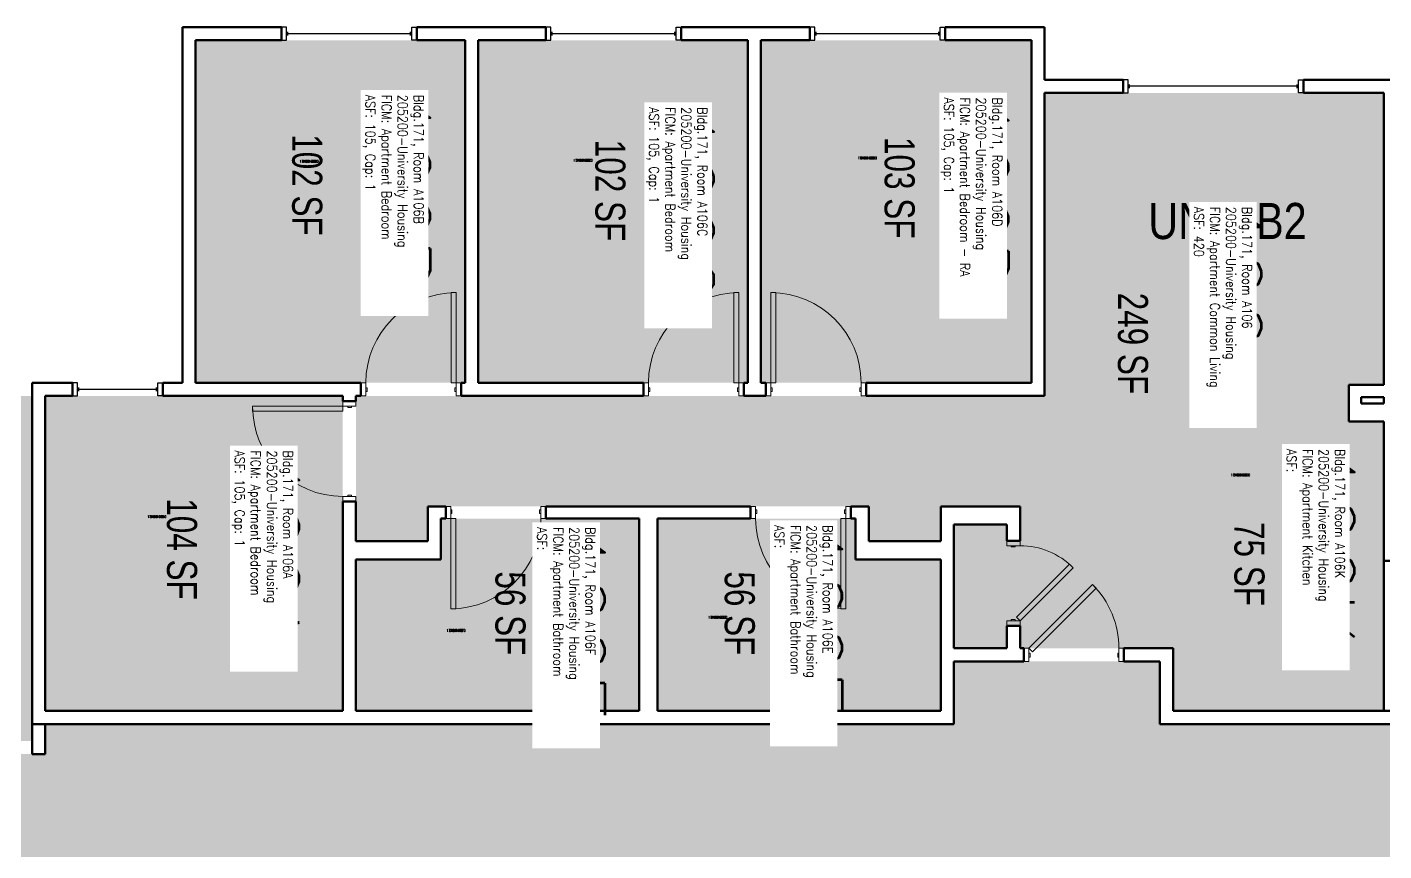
# Model space of a CAD drawing. Header units: inches. Extents: x 88 to 3257, y -489 to 2081.
# Drawn here: x 1097 to 1639, y 1118 to 1446 of the extents above; entities that cross this region are included whole.
import ezdxf
from ezdxf.enums import TextEntityAlignment as Align

# ---------------------------------------------------------------- set-up
doc = ezdxf.new("R2010")
doc.units = ezdxf.units.IN
doc.header["$LTSCALE"] = 48
doc.header["$MEASUREMENT"] = 0
for name, color, linetype in [('A-AREA-IDEN', 1, 'Continuous'), ('A-DOOR', 2, 'Continuous'), ('A-GLAZ', 1, 'Continuous'), ('A-IDEN-RNUM', 7, 'Continuous'), ('A-IDEN-SNUM', 4, 'Continuous'), ('A-IDEN-VNUM', 4, 'Continuous'), ('A-WALL', 5, 'Continuous'), ('AREA-TEXT', 3, 'Continuous'), ('Rooms-Category-Color', 7, 'Continuous'), ('Rooms-College-Color', 7, 'Continuous'), ('Rooms-Department-Color', 7, 'Continuous'), ('Rooms-Division-Color', 7, 'Continuous'), ('Rooms-Information', 7, 'Continuous')]:
    doc.layers.add(name, color=color, linetype=linetype)
doc.styles.add('AREA', font='arial.ttf', dxfattribs={"width": 0.75, "height": 12})
doc.styles.add('ROOMSNUMBER', font='txt.shx', dxfattribs={"height": 0.03})
doc.styles.add('ROOMVNUMBER', font='simplex.shx', dxfattribs={"width": 0.85})
doc.styles.get("Standard").update_dxf_attribs({"font": 'ARIALN.TTF'})
pattern_1 = [(45, (1039.71383, 1819.33743), (-0.088388348, 0.088388348), [])]

msp = doc.modelspace()

# ---------------------------------------------------------------- hatches: boundary and pattern name
h = msp.add_hatch()
h.set_pattern_fill('ANSI31', color=256, style=0)
h.set_pattern_definition(pattern_1)
h.paths.add_polyline_path([(1371.18, 1235.39), (1429.92, 1235.39), (1429.92, 1226.18), (1371.18, 1226.18)], flags=9)
h = msp.add_hatch()
h.set_pattern_fill('ANSI31', color=256, style=0)
h.set_pattern_definition(pattern_1)
h.paths.add_polyline_path([(1371.18, 1235.39), (1429.92, 1235.39), (1429.92, 1226.18), (1371.18, 1226.18)], flags=9)
at = {"layer": 'Rooms-Category-Color', "true_color": 0x728ef3}
for points in [[(1164.2, 1441.24), (1271.82, 1441.24), (1271.82, 1304.49), (1164.2, 1304.49)], [(1277.07, 1441.24), (1384.7, 1441.24), (1384.7, 1304.49), (1277.07, 1304.49)], [(1389.95, 1441.24), (1497.95, 1441.24), (1497.95, 1304.49), (1389.95, 1304.49)], [(1638.7, 1303.62), (1554.55, 1303.62), (1554.55, 1198.49), (1493.43, 1198.49), (1493.43, 1207.44), (1488.18, 1207.44), (1488.18, 1198.49), (1466.98, 1198.49), (1466.98, 1247.87), (1488.18, 1247.87), (1488.18, 1241.44), (1493.43, 1241.44), (1493.43, 1255.12), (1461.73, 1255.12), (1461.73, 1241.24), (1432.98, 1241.24), (1432.98, 1255.12), (1256.95, 1255.12), (1256.95, 1241.24), (1228.2, 1241.24), (1228.2, 1299.24), (1503.2, 1299.24), (1503.2, 1420.24), (1638.7, 1420.24)], [(1554.55, 1173.49), (1554.55, 1303.62), (1624.7, 1303.62), (1624.7, 1288.99), (1638.7, 1288.99), (1638.7, 1173.49)], [(915.25, 1299.24), (1098.95, 1299.24), (1098.95, 1161.5), (915.25, 1161.5)], [(1104.2, 1173.49), (1104.2, 1299.24), (1222.95, 1299.24), (1222.95, 1173.49)], [(1228.2, 1173.49), (1341.34, 1173.49), (1341.34, 1250.24), (1262.2, 1250.24), (1262.2, 1233.99), (1228.2, 1233.99)], [(1348.59, 1250.24), (1348.59, 1173.49), (1461.73, 1173.49), (1461.73, 1233.99), (1427.73, 1233.99), (1427.73, 1250.24)]]:
    msp.add_hatch(color=171, dxfattribs=at).paths.add_polyline_path(points)
at = {"layer": 'Rooms-Category-Color', "true_color": 0xadadad}
msp.add_hatch(color=253, dxfattribs=at).paths.add_polyline_path([(547.22, 1084.25), (609.5, 1084.25), (609.5, 965.5), (687.5, 965.5), (687.5, 1084.25), (855.25, 1084.25), (855.25, 1060.25), (1158.95, 1060.25), (1158.95, 1084.25), (1578.7, 1084.25), (1703.95, 1084.25), (1703.95, 1168.24), (1549.3, 1168.24), (1549.3, 1193.24), (1466.98, 1193.24), (1466.98, 1168.24), (1104.2, 1168.24), (1104.2, 1156.25), (910, 1156.25), (910, 1168.24), (547.22, 1168.24), (547.22, 1084.25)])
at = {"layer": 'Rooms-College-Color', "true_color": 0xadadad}
for points in [[(1164.2, 1441.24), (1271.82, 1441.24), (1271.82, 1304.49), (1164.2, 1304.49)], [(1277.07, 1441.24), (1384.7, 1441.24), (1384.7, 1304.49), (1277.07, 1304.49)], [(1389.95, 1441.24), (1497.95, 1441.24), (1497.95, 1304.49), (1389.95, 1304.49)], [(1638.7, 1303.62), (1554.55, 1303.62), (1554.55, 1198.49), (1493.43, 1198.49), (1493.43, 1207.44), (1488.18, 1207.44), (1488.18, 1198.49), (1466.98, 1198.49), (1466.98, 1247.87), (1488.18, 1247.87), (1488.18, 1241.44), (1493.43, 1241.44), (1493.43, 1255.12), (1461.73, 1255.12), (1461.73, 1241.24), (1432.98, 1241.24), (1432.98, 1255.12), (1256.95, 1255.12), (1256.95, 1241.24), (1228.2, 1241.24), (1228.2, 1299.24), (1503.2, 1299.24), (1503.2, 1420.24), (1638.7, 1420.24)], [(1554.55, 1173.49), (1554.55, 1303.62), (1624.7, 1303.62), (1624.7, 1288.99), (1638.7, 1288.99), (1638.7, 1173.49)], [(915.25, 1299.24), (1098.95, 1299.24), (1098.95, 1161.5), (915.25, 1161.5)], [(1104.2, 1173.49), (1104.2, 1299.24), (1222.95, 1299.24), (1222.95, 1173.49)], [(1228.2, 1173.49), (1341.34, 1173.49), (1341.34, 1250.24), (1262.2, 1250.24), (1262.2, 1233.99), (1228.2, 1233.99)], [(1348.59, 1250.24), (1348.59, 1173.49), (1461.73, 1173.49), (1461.73, 1233.99), (1427.73, 1233.99), (1427.73, 1250.24)], [(547.22, 1084.25), (609.5, 1084.25), (609.5, 965.5), (687.5, 965.5), (687.5, 1084.25), (855.25, 1084.25), (855.25, 1060.25), (1158.95, 1060.25), (1158.95, 1084.25), (1578.7, 1084.25), (1703.95, 1084.25), (1703.95, 1168.24), (1549.3, 1168.24), (1549.3, 1193.24), (1466.98, 1193.24), (1466.98, 1168.24), (1104.2, 1168.24), (1104.2, 1156.25), (910, 1156.25), (910, 1168.24), (547.22, 1168.24), (547.22, 1084.25)]]:
    msp.add_hatch(color=253, dxfattribs=at).paths.add_polyline_path(points)
at = {"layer": 'Rooms-Department-Color', "true_color": 0x604aed}
for points in [[(1164.2, 1441.24), (1271.82, 1441.24), (1271.82, 1304.49), (1164.2, 1304.49)], [(1277.07, 1441.24), (1384.7, 1441.24), (1384.7, 1304.49), (1277.07, 1304.49)], [(1389.95, 1441.24), (1497.95, 1441.24), (1497.95, 1304.49), (1389.95, 1304.49)], [(1638.7, 1303.62), (1554.55, 1303.62), (1554.55, 1198.49), (1493.43, 1198.49), (1493.43, 1207.44), (1488.18, 1207.44), (1488.18, 1198.49), (1466.98, 1198.49), (1466.98, 1247.87), (1488.18, 1247.87), (1488.18, 1241.44), (1493.43, 1241.44), (1493.43, 1255.12), (1461.73, 1255.12), (1461.73, 1241.24), (1432.98, 1241.24), (1432.98, 1255.12), (1256.95, 1255.12), (1256.95, 1241.24), (1228.2, 1241.24), (1228.2, 1299.24), (1503.2, 1299.24), (1503.2, 1420.24), (1638.7, 1420.24)], [(1554.55, 1173.49), (1554.55, 1303.62), (1624.7, 1303.62), (1624.7, 1288.99), (1638.7, 1288.99), (1638.7, 1173.49)], [(915.25, 1299.24), (1098.95, 1299.24), (1098.95, 1161.5), (915.25, 1161.5)], [(1104.2, 1173.49), (1104.2, 1299.24), (1222.95, 1299.24), (1222.95, 1173.49)], [(1228.2, 1173.49), (1341.34, 1173.49), (1341.34, 1250.24), (1262.2, 1250.24), (1262.2, 1233.99), (1228.2, 1233.99)], [(1348.59, 1250.24), (1348.59, 1173.49), (1461.73, 1173.49), (1461.73, 1233.99), (1427.73, 1233.99), (1427.73, 1250.24)]]:
    msp.add_hatch(color=173, dxfattribs=at).paths.add_polyline_path(points)
at = {"layer": 'Rooms-Department-Color', "true_color": 0xacacac}
msp.add_hatch(color=253, dxfattribs=at).paths.add_polyline_path([(547.22, 1084.25), (609.5, 1084.25), (609.5, 965.5), (687.5, 965.5), (687.5, 1084.25), (855.25, 1084.25), (855.25, 1060.25), (1158.95, 1060.25), (1158.95, 1084.25), (1578.7, 1084.25), (1703.95, 1084.25), (1703.95, 1168.24), (1549.3, 1168.24), (1549.3, 1193.24), (1466.98, 1193.24), (1466.98, 1168.24), (1104.2, 1168.24), (1104.2, 1156.25), (910, 1156.25), (910, 1168.24), (547.22, 1168.24), (547.22, 1084.25)])
at = {"layer": 'Rooms-Division-Color', "true_color": 0x604aed}
for points in [[(1164.2, 1441.24), (1271.82, 1441.24), (1271.82, 1304.49), (1164.2, 1304.49)], [(1277.07, 1441.24), (1384.7, 1441.24), (1384.7, 1304.49), (1277.07, 1304.49)], [(1389.95, 1441.24), (1497.95, 1441.24), (1497.95, 1304.49), (1389.95, 1304.49)], [(1638.7, 1303.62), (1554.55, 1303.62), (1554.55, 1198.49), (1493.43, 1198.49), (1493.43, 1207.44), (1488.18, 1207.44), (1488.18, 1198.49), (1466.98, 1198.49), (1466.98, 1247.87), (1488.18, 1247.87), (1488.18, 1241.44), (1493.43, 1241.44), (1493.43, 1255.12), (1461.73, 1255.12), (1461.73, 1241.24), (1432.98, 1241.24), (1432.98, 1255.12), (1256.95, 1255.12), (1256.95, 1241.24), (1228.2, 1241.24), (1228.2, 1299.24), (1503.2, 1299.24), (1503.2, 1420.24), (1638.7, 1420.24)], [(1554.55, 1173.49), (1554.55, 1303.62), (1624.7, 1303.62), (1624.7, 1288.99), (1638.7, 1288.99), (1638.7, 1173.49)], [(915.25, 1299.24), (1098.95, 1299.24), (1098.95, 1161.5), (915.25, 1161.5)], [(1104.2, 1173.49), (1104.2, 1299.24), (1222.95, 1299.24), (1222.95, 1173.49)], [(1228.2, 1173.49), (1341.34, 1173.49), (1341.34, 1250.24), (1262.2, 1250.24), (1262.2, 1233.99), (1228.2, 1233.99)], [(1348.59, 1250.24), (1348.59, 1173.49), (1461.73, 1173.49), (1461.73, 1233.99), (1427.73, 1233.99), (1427.73, 1250.24)]]:
    msp.add_hatch(color=173, dxfattribs=at).paths.add_polyline_path(points)
at = {"layer": 'Rooms-Division-Color', "true_color": 0xadadad}
msp.add_hatch(color=253, dxfattribs=at).paths.add_polyline_path([(547.22, 1084.25), (609.5, 1084.25), (609.5, 965.5), (687.5, 965.5), (687.5, 1084.25), (855.25, 1084.25), (855.25, 1060.25), (1158.95, 1060.25), (1158.95, 1084.25), (1578.7, 1084.25), (1703.95, 1084.25), (1703.95, 1168.24), (1549.3, 1168.24), (1549.3, 1193.24), (1466.98, 1193.24), (1466.98, 1168.24), (1104.2, 1168.24), (1104.2, 1156.25), (910, 1156.25), (910, 1168.24), (547.22, 1168.24), (547.22, 1084.25)])

# ---------------------------------------------------------------- linework, layer by layer
at = {"layer": 'A-DOOR', "linetype": 'Continuous', "lineweight": 18}
for points in [[(1268.2, 1304.49), (1266.2, 1304.49), (1266.2, 1340.49), (1268.2, 1340.49)], [(1268.2, 1304.49), (1266.2, 1304.49), (1266.2, 1340.49), (1268.2, 1340.49)], [(1381.07, 1304.49), (1379.07, 1304.49), (1379.07, 1340.49), (1381.07, 1340.49)], [(1381.07, 1304.49), (1379.07, 1304.49), (1379.07, 1340.49), (1381.07, 1340.49)], [(1393.95, 1304.49), (1395.95, 1304.49), (1395.95, 1340.49), (1393.95, 1340.49)], [(1393.95, 1304.49), (1395.95, 1304.49), (1395.95, 1340.49), (1393.95, 1340.49)], [(1232.2, 1299.24), (1230.2, 1299.24), (1230.2, 1304.49), (1232.2, 1304.49)], [(1232.2, 1299.24), (1230.2, 1299.24), (1230.2, 1304.49), (1232.2, 1304.49)], [(1232.2, 1300.99), (1232.7, 1300.99), (1232.7, 1302.49), (1232.2, 1302.49)], [(1232.2, 1300.99), (1232.7, 1300.99), (1232.7, 1302.49), (1232.2, 1302.49)], [(1268.2, 1300.99), (1267.7, 1300.99), (1267.7, 1302.49), (1268.2, 1302.49)], [(1268.2, 1300.99), (1267.7, 1300.99), (1267.7, 1302.49), (1268.2, 1302.49)], [(1268.2, 1299.24), (1270.2, 1299.24), (1270.2, 1304.49), (1268.2, 1304.49)], [(1268.2, 1299.24), (1270.2, 1299.24), (1270.2, 1304.49), (1268.2, 1304.49)], [(1345.07, 1299.24), (1343.07, 1299.24), (1343.07, 1304.49), (1345.07, 1304.49)], [(1345.07, 1299.24), (1343.07, 1299.24), (1343.07, 1304.49), (1345.07, 1304.49)], [(1345.07, 1300.99), (1345.57, 1300.99), (1345.57, 1302.49), (1345.07, 1302.49)], [(1345.07, 1300.99), (1345.57, 1300.99), (1345.57, 1302.49), (1345.07, 1302.49)], [(1381.07, 1300.99), (1380.57, 1300.99), (1380.57, 1302.49), (1381.07, 1302.49)], [(1381.07, 1300.99), (1380.57, 1300.99), (1380.57, 1302.49), (1381.07, 1302.49)], [(1381.07, 1299.24), (1383.07, 1299.24), (1383.07, 1304.49), (1381.07, 1304.49)], [(1381.07, 1299.24), (1383.07, 1299.24), (1383.07, 1304.49), (1381.07, 1304.49)], [(1393.95, 1299.24), (1391.95, 1299.24), (1391.95, 1304.49), (1393.95, 1304.49)], [(1393.95, 1299.24), (1391.95, 1299.24), (1391.95, 1304.49), (1393.95, 1304.49)], [(1393.95, 1300.99), (1394.45, 1300.99), (1394.45, 1302.49), (1393.95, 1302.49)], [(1393.95, 1300.99), (1394.45, 1300.99), (1394.45, 1302.49), (1393.95, 1302.49)], [(1429.95, 1300.99), (1429.45, 1300.99), (1429.45, 1302.49), (1429.95, 1302.49)], [(1429.95, 1300.99), (1429.45, 1300.99), (1429.45, 1302.49), (1429.95, 1302.49)], [(1429.95, 1299.24), (1431.95, 1299.24), (1431.95, 1304.49), (1429.95, 1304.49)], [(1429.95, 1299.24), (1431.95, 1299.24), (1431.95, 1304.49), (1429.95, 1304.49)], [(1222.95, 1295.12), (1222.95, 1293.12), (1186.95, 1293.12), (1186.95, 1295.12)], [(1222.95, 1295.12), (1222.95, 1293.12), (1186.95, 1293.12), (1186.95, 1295.12)], [(1228.2, 1295.12), (1228.2, 1297.12), (1222.95, 1297.12), (1222.95, 1295.12)], [(1228.2, 1295.12), (1228.2, 1297.12), (1222.95, 1297.12), (1222.95, 1295.12)], [(1226.45, 1295.12), (1226.45, 1294.62), (1224.95, 1294.62), (1224.95, 1295.12)], [(1226.45, 1295.12), (1226.45, 1294.62), (1224.95, 1294.62), (1224.95, 1295.12)], [(1228.2, 1259.12), (1228.2, 1257.12), (1222.95, 1257.12), (1222.95, 1259.12)], [(1228.2, 1259.12), (1228.2, 1257.12), (1222.95, 1257.12), (1222.95, 1259.12)], [(1226.45, 1259.12), (1226.45, 1259.62), (1224.95, 1259.62), (1224.95, 1259.12)], [(1226.45, 1259.12), (1226.45, 1259.62), (1224.95, 1259.62), (1224.95, 1259.12)], [(1266.09, 1255.12), (1264.09, 1255.12), (1264.09, 1250.24), (1266.09, 1250.24)], [(1266.09, 1255.12), (1264.09, 1255.12), (1264.09, 1250.24), (1266.09, 1250.24)], [(1266.09, 1253.74), (1266.59, 1253.74), (1266.59, 1252.24), (1266.09, 1252.24)], [(1266.09, 1253.74), (1266.59, 1253.74), (1266.59, 1252.24), (1266.09, 1252.24)], [(1302.09, 1253.74), (1301.59, 1253.74), (1301.59, 1252.24), (1302.09, 1252.24)], [(1302.09, 1253.74), (1301.59, 1253.74), (1301.59, 1252.24), (1302.09, 1252.24)], [(1302.09, 1255.12), (1304.09, 1255.12), (1304.09, 1250.24), (1302.09, 1250.24)], [(1302.09, 1255.12), (1304.09, 1255.12), (1304.09, 1250.24), (1302.09, 1250.24)], [(1387.84, 1255.12), (1385.84, 1255.12), (1385.84, 1250.24), (1387.84, 1250.24)], [(1387.84, 1255.12), (1385.84, 1255.12), (1385.84, 1250.24), (1387.84, 1250.24)], [(1387.84, 1253.74), (1388.34, 1253.74), (1388.34, 1252.24), (1387.84, 1252.24)], [(1387.84, 1253.74), (1388.34, 1253.74), (1388.34, 1252.24), (1387.84, 1252.24)], [(1423.84, 1253.74), (1423.34, 1253.74), (1423.34, 1252.24), (1423.84, 1252.24)], [(1423.84, 1253.74), (1423.34, 1253.74), (1423.34, 1252.24), (1423.84, 1252.24)], [(1423.84, 1255.12), (1425.84, 1255.12), (1425.84, 1250.24), (1423.84, 1250.24)], [(1423.84, 1255.12), (1425.84, 1255.12), (1425.84, 1250.24), (1423.84, 1250.24)], [(1266.09, 1250.24), (1268.09, 1250.24), (1268.09, 1214.24), (1266.09, 1214.24)], [(1266.09, 1250.24), (1268.09, 1250.24), (1268.09, 1214.24), (1266.09, 1214.24)], [(1423.84, 1250.24), (1421.84, 1250.24), (1421.84, 1214.24), (1423.84, 1214.24)], [(1423.84, 1250.24), (1421.84, 1250.24), (1421.84, 1214.24), (1423.84, 1214.24)], [(1488.18, 1239.44), (1488.18, 1241.44), (1493.43, 1241.44), (1493.43, 1239.44)], [(1488.18, 1239.44), (1488.18, 1241.44), (1493.43, 1241.44), (1493.43, 1239.44)], [(1489.93, 1239.44), (1489.93, 1238.94), (1491.43, 1238.94), (1491.43, 1239.44)], [(1489.93, 1239.44), (1489.93, 1238.94), (1491.43, 1238.94), (1491.43, 1239.44)], [(1493.43, 1209.44), (1492.01, 1210.86), (1513.23, 1232.07), (1514.64, 1230.66)], [(1493.43, 1209.44), (1492.01, 1210.86), (1513.23, 1232.07), (1514.64, 1230.66)], [(1496.91, 1198.49), (1498.33, 1197.08), (1523.78, 1222.54), (1522.37, 1223.95)], [(1496.91, 1198.49), (1498.33, 1197.08), (1523.78, 1222.54), (1522.37, 1223.95)], [(1488.18, 1209.44), (1488.18, 1207.44), (1493.43, 1207.44), (1493.43, 1209.44)], [(1488.18, 1209.44), (1488.18, 1207.44), (1493.43, 1207.44), (1493.43, 1209.44)], [(1489.93, 1209.44), (1489.93, 1209.94), (1491.43, 1209.94), (1491.43, 1209.44)], [(1489.93, 1209.44), (1489.93, 1209.94), (1491.43, 1209.94), (1491.43, 1209.44)], [(1496.91, 1193.24), (1494.91, 1193.24), (1494.91, 1198.49), (1496.91, 1198.49)], [(1496.91, 1193.24), (1494.91, 1193.24), (1494.91, 1198.49), (1496.91, 1198.49)], [(1532.91, 1193.24), (1534.91, 1193.24), (1534.91, 1198.49), (1532.91, 1198.49)], [(1532.91, 1193.24), (1534.91, 1193.24), (1534.91, 1198.49), (1532.91, 1198.49)], [(1496.91, 1194.99), (1497.41, 1194.99), (1497.41, 1196.49), (1496.91, 1196.49)], [(1496.91, 1194.99), (1497.41, 1194.99), (1497.41, 1196.49), (1496.91, 1196.49)], [(1532.91, 1194.99), (1532.41, 1194.99), (1532.41, 1196.49), (1532.91, 1196.49)], [(1532.91, 1194.99), (1532.41, 1194.99), (1532.41, 1196.49), (1532.91, 1196.49)]]:
    msp.add_lwpolyline(points, close=True, dxfattribs=at)
at = {"layer": 'A-DOOR', "linetype": 'Continuous', "lineweight": 18, "extrusion": (0, 0, -1)}
for centre, radius, start, end in [((-1268.2, 1304.49), 36, 0, 90), ((-1268.2, 1304.49), 36, 0, 90), ((-1381.07, 1304.49), 36, 0, 90), ((-1381.07, 1304.49), 36, 0, 90), ((-1222.95, 1295.12), 36, 270, 0), ((-1222.95, 1295.12), 36, 270, 0), ((-1266.09, 1250.24), 36, 180, 270), ((-1266.09, 1250.24), 36, 180, 270), ((-1493.43, 1209.44), 30, 90, 135), ((-1493.43, 1209.44), 30, 90, 135)]:
    msp.add_arc(centre, radius, start, end, dxfattribs=at)
at = {"layer": 'A-DOOR', "linetype": 'Continuous', "lineweight": 18}
for centre, start, end in [((1393.95, 1304.49), 0, 90), ((1393.95, 1304.49), 0, 90), ((1423.84, 1250.24), 180, 270), ((1423.84, 1250.24), 180, 270), ((1496.91, 1198.49), 0, 45), ((1496.91, 1198.49), 0, 45)]:
    msp.add_arc(centre, 36, start, end, dxfattribs=at)
at = {"layer": 'A-GLAZ', "linetype": 'Continuous', "lineweight": 25}
for p, q in [((1201.04, 1443.12), (1201.04, 1444.62)), ((1201.04, 1443.12), (1201.04, 1444.62)), ((1250.04, 1443.87), (1201.04, 1443.87)), ((1250.04, 1443.87), (1201.04, 1443.87)), ((1250.04, 1443.12), (1250.04, 1444.62)), ((1250.04, 1443.12), (1250.04, 1444.62)), ((1306.57, 1443.12), (1306.57, 1444.62)), ((1306.57, 1443.12), (1306.57, 1444.62)), ((1355.57, 1443.87), (1306.57, 1443.87)), ((1355.57, 1443.87), (1306.57, 1443.87)), ((1355.57, 1443.12), (1355.57, 1444.62)), ((1355.57, 1443.12), (1355.57, 1444.62)), ((1412.04, 1443.12), (1412.04, 1444.62)), ((1412.04, 1443.12), (1412.04, 1444.62)), ((1461.04, 1443.87), (1412.04, 1443.87)), ((1461.04, 1443.87), (1412.04, 1443.87)), ((1461.04, 1443.12), (1461.04, 1444.62)), ((1461.04, 1443.12), (1461.04, 1444.62)), ((1537.08, 1422.12), (1537.08, 1423.62)), ((1537.08, 1422.12), (1537.08, 1423.62)), ((1604.08, 1422.87), (1537.08, 1422.87)), ((1604.08, 1422.87), (1537.08, 1422.87)), ((1604.08, 1422.12), (1604.08, 1423.62)), ((1604.08, 1422.12), (1604.08, 1423.62)), ((1117.58, 1301.12), (1117.58, 1302.62)), ((1117.58, 1301.12), (1117.58, 1302.62)), ((1148.58, 1301.87), (1117.58, 1301.87)), ((1148.58, 1301.87), (1117.58, 1301.87)), ((1148.58, 1301.12), (1148.58, 1302.62)), ((1148.58, 1301.12), (1148.58, 1302.62))]:
    msp.add_line(p, q, dxfattribs=at)
for points in [[(1200.54, 1446.49), (1198.54, 1446.49), (1198.54, 1441.24), (1200.54, 1441.24)], [(1200.54, 1446.49), (1198.54, 1446.49), (1198.54, 1441.24), (1200.54, 1441.24)], [(1250.54, 1446.49), (1252.54, 1446.49), (1252.54, 1441.24), (1250.54, 1441.24)], [(1250.54, 1446.49), (1252.54, 1446.49), (1252.54, 1441.24), (1250.54, 1441.24)], [(1306.07, 1446.49), (1304.07, 1446.49), (1304.07, 1441.24), (1306.07, 1441.24)], [(1306.07, 1446.49), (1304.07, 1446.49), (1304.07, 1441.24), (1306.07, 1441.24)], [(1356.07, 1446.49), (1358.07, 1446.49), (1358.07, 1441.24), (1356.07, 1441.24)], [(1356.07, 1446.49), (1358.07, 1446.49), (1358.07, 1441.24), (1356.07, 1441.24)], [(1411.54, 1446.49), (1409.54, 1446.49), (1409.54, 1441.24), (1411.54, 1441.24)], [(1411.54, 1446.49), (1409.54, 1446.49), (1409.54, 1441.24), (1411.54, 1441.24)], [(1461.54, 1446.49), (1463.54, 1446.49), (1463.54, 1441.24), (1461.54, 1441.24)], [(1461.54, 1446.49), (1463.54, 1446.49), (1463.54, 1441.24), (1461.54, 1441.24)], [(1536.58, 1425.49), (1534.58, 1425.49), (1534.58, 1420.24), (1536.58, 1420.24)], [(1536.58, 1425.49), (1534.58, 1425.49), (1534.58, 1420.24), (1536.58, 1420.24)], [(1604.58, 1425.49), (1606.58, 1425.49), (1606.58, 1420.24), (1604.58, 1420.24)], [(1604.58, 1425.49), (1606.58, 1425.49), (1606.58, 1420.24), (1604.58, 1420.24)], [(1117.08, 1304.49), (1115.08, 1304.49), (1115.08, 1299.24), (1117.08, 1299.24)], [(1117.08, 1304.49), (1115.08, 1304.49), (1115.08, 1299.24), (1117.08, 1299.24)], [(1149.08, 1304.49), (1151.08, 1304.49), (1151.08, 1299.24), (1149.08, 1299.24)], [(1149.08, 1304.49), (1151.08, 1304.49), (1151.08, 1299.24), (1149.08, 1299.24)]]:
    msp.add_lwpolyline(points, close=True, dxfattribs=at)
at = {"layer": 'A-WALL', "linetype": 'Continuous', "lineweight": 50}
for p, q in [((1158.95, 1446.49), (1158.95, 1304.49)), ((1198.54, 1446.49), (1158.95, 1446.49)), ((1158.95, 1446.49), (1158.95, 1304.49)), ((1198.54, 1446.49), (1158.95, 1446.49)), ((1198.54, 1441.24), (1198.54, 1446.49)), ((1198.54, 1441.24), (1198.54, 1446.49)), ((1252.54, 1446.49), (1252.54, 1441.24)), ((1304.07, 1446.49), (1252.54, 1446.49)), ((1252.54, 1446.49), (1252.54, 1441.24)), ((1304.07, 1446.49), (1252.54, 1446.49)), ((1304.07, 1441.24), (1304.07, 1446.49)), ((1304.07, 1441.24), (1304.07, 1446.49)), ((1409.54, 1446.49), (1358.07, 1446.49)), ((1358.07, 1446.49), (1358.07, 1441.24)), ((1409.54, 1446.49), (1358.07, 1446.49)), ((1358.07, 1446.49), (1358.07, 1441.24)), ((1409.54, 1441.24), (1409.54, 1446.49)), ((1409.54, 1441.24), (1409.54, 1446.49)), ((1503.2, 1446.49), (1463.54, 1446.49)), ((1463.54, 1446.49), (1463.54, 1441.24)), ((1503.2, 1446.49), (1463.54, 1446.49)), ((1463.54, 1446.49), (1463.54, 1441.24)), ((1503.2, 1425.49), (1503.2, 1446.49)), ((1503.2, 1425.49), (1503.2, 1446.49)), ((1164.2, 1304.49), (1164.2, 1441.24)), ((1164.2, 1441.24), (1198.54, 1441.24)), ((1164.2, 1304.49), (1164.2, 1441.24)), ((1164.2, 1441.24), (1198.54, 1441.24)), ((1252.54, 1441.24), (1271.82, 1441.24)), ((1252.54, 1441.24), (1271.82, 1441.24)), ((1271.82, 1441.24), (1271.82, 1304.49)), ((1271.82, 1441.24), (1271.82, 1304.49)), ((1277.07, 1304.49), (1277.07, 1441.24)), ((1277.07, 1441.24), (1304.07, 1441.24)), ((1277.07, 1304.49), (1277.07, 1441.24)), ((1277.07, 1441.24), (1304.07, 1441.24)), ((1358.07, 1441.24), (1384.7, 1441.24)), ((1358.07, 1441.24), (1384.7, 1441.24)), ((1384.7, 1441.24), (1384.7, 1304.49)), ((1384.7, 1441.24), (1384.7, 1304.49)), ((1389.95, 1441.24), (1409.54, 1441.24)), ((1389.95, 1304.49), (1389.95, 1441.24)), ((1389.95, 1441.24), (1409.54, 1441.24)), ((1389.95, 1304.49), (1389.95, 1441.24)), ((1463.54, 1441.24), (1497.95, 1441.24)), ((1463.54, 1441.24), (1497.95, 1441.24)), ((1497.95, 1441.24), (1497.95, 1304.49)), ((1497.95, 1441.24), (1497.95, 1304.49)), ((1534.58, 1425.49), (1503.2, 1425.49)), ((1534.58, 1425.49), (1503.2, 1425.49)), ((1534.58, 1420.24), (1534.58, 1425.49)), ((1534.58, 1420.24), (1534.58, 1425.49)), ((1643.95, 1425.49), (1606.58, 1425.49)), ((1606.58, 1425.49), (1606.58, 1420.24)), ((1643.95, 1425.49), (1606.58, 1425.49)), ((1606.58, 1425.49), (1606.58, 1420.24)), ((1503.2, 1299.24), (1503.2, 1420.24)), ((1503.2, 1420.24), (1534.58, 1420.24)), ((1503.2, 1299.24), (1503.2, 1420.24)), ((1503.2, 1420.24), (1534.58, 1420.24)), ((1606.58, 1420.24), (1638.7, 1420.24)), ((1606.58, 1420.24), (1638.7, 1420.24)), ((1638.7, 1420.24), (1638.7, 1303.62)), ((1638.7, 1420.24), (1638.7, 1303.62)), ((1115.08, 1304.49), (1098.95, 1304.49)), ((1098.95, 1304.49), (1098.95, 1168.24)), ((1115.08, 1304.49), (1098.95, 1304.49)), ((1098.95, 1304.49), (1098.95, 1168.24)), ((1115.08, 1299.24), (1115.08, 1304.49)), ((1115.08, 1299.24), (1115.08, 1304.49)), ((1158.95, 1304.49), (1151.08, 1304.49)), ((1151.08, 1304.49), (1151.08, 1299.24)), ((1158.95, 1304.49), (1151.08, 1304.49)), ((1151.08, 1304.49), (1151.08, 1299.24)), ((1230.2, 1304.49), (1164.2, 1304.49)), ((1230.2, 1304.49), (1164.2, 1304.49)), ((1230.2, 1299.24), (1230.2, 1304.49)), ((1230.2, 1299.24), (1230.2, 1304.49)), ((1271.82, 1304.49), (1270.2, 1304.49)), ((1270.2, 1304.49), (1270.2, 1299.24)), ((1271.82, 1304.49), (1270.2, 1304.49)), ((1270.2, 1304.49), (1270.2, 1299.24)), ((1343.07, 1304.49), (1277.07, 1304.49)), ((1343.07, 1304.49), (1277.07, 1304.49)), ((1343.07, 1299.24), (1343.07, 1304.49)), ((1343.07, 1299.24), (1343.07, 1304.49)), ((1384.7, 1304.49), (1383.07, 1304.49)), ((1383.07, 1304.49), (1383.07, 1299.24)), ((1384.7, 1304.49), (1383.07, 1304.49)), ((1383.07, 1304.49), (1383.07, 1299.24)), ((1391.95, 1304.49), (1389.95, 1304.49)), ((1391.95, 1304.49), (1389.95, 1304.49)), ((1391.95, 1299.24), (1391.95, 1304.49)), ((1391.95, 1299.24), (1391.95, 1304.49)), ((1497.95, 1304.49), (1431.95, 1304.49)), ((1431.95, 1304.49), (1431.95, 1299.24)), ((1497.95, 1304.49), (1431.95, 1304.49)), ((1431.95, 1304.49), (1431.95, 1299.24)), ((1624.7, 1303.62), (1624.7, 1288.99)), ((1638.7, 1303.62), (1624.7, 1303.62)), ((1624.7, 1303.62), (1624.7, 1288.99)), ((1638.7, 1303.62), (1624.7, 1303.62)), ((1104.2, 1299.24), (1115.08, 1299.24)), ((1104.2, 1173.49), (1104.2, 1299.24)), ((1104.2, 1299.24), (1115.08, 1299.24)), ((1104.2, 1173.49), (1104.2, 1299.24)), ((1151.08, 1299.24), (1159.57, 1299.24)), ((1151.08, 1299.24), (1159.57, 1299.24)), ((1159.57, 1299.24), (1222.95, 1299.24)), ((1159.57, 1299.24), (1222.95, 1299.24)), ((1222.95, 1299.24), (1222.95, 1297.12)), ((1222.95, 1299.24), (1222.95, 1297.12)), ((1222.95, 1297.12), (1228.2, 1297.12)), ((1222.95, 1297.12), (1228.2, 1297.12)), ((1228.2, 1299.24), (1230.2, 1299.24)), ((1228.2, 1297.12), (1228.2, 1299.24)), ((1228.2, 1299.24), (1230.2, 1299.24)), ((1228.2, 1297.12), (1228.2, 1299.24)), ((1270.2, 1299.24), (1343.07, 1299.24)), ((1270.2, 1299.24), (1343.07, 1299.24)), ((1383.07, 1299.24), (1391.95, 1299.24)), ((1383.07, 1299.24), (1391.95, 1299.24)), ((1431.95, 1299.24), (1503.2, 1299.24)), ((1431.95, 1299.24), (1503.2, 1299.24)), ((1629.57, 1296.24), (1629.57, 1298.74)), ((1629.57, 1298.74), (1638.7, 1298.74)), ((1629.57, 1296.24), (1629.57, 1298.74)), ((1629.57, 1298.74), (1638.7, 1298.74)), ((1638.7, 1296.24), (1629.57, 1296.24)), ((1638.7, 1296.24), (1629.57, 1296.24)), ((1638.7, 1298.74), (1638.7, 1296.24)), ((1638.7, 1298.74), (1638.7, 1296.24)), ((1624.7, 1288.99), (1638.7, 1288.99)), ((1624.7, 1288.99), (1638.7, 1288.99)), ((1638.7, 1288.99), (1638.7, 1173.49)), ((1638.7, 1288.99), (1638.7, 1173.49)), ((1228.2, 1257.12), (1222.95, 1257.12)), ((1222.95, 1257.12), (1222.95, 1254.49)), ((1228.2, 1257.12), (1222.95, 1257.12)), ((1222.95, 1257.12), (1222.95, 1254.49)), ((1228.2, 1254.49), (1228.2, 1257.12)), ((1228.2, 1254.49), (1228.2, 1257.12)), ((1222.95, 1254.49), (1222.95, 1173.49)), ((1222.95, 1254.49), (1222.95, 1173.49)), ((1228.2, 1241.24), (1228.2, 1254.49)), ((1228.2, 1241.24), (1228.2, 1254.49)), ((1264.09, 1255.12), (1256.95, 1255.12)), ((1256.95, 1255.12), (1256.95, 1241.24)), ((1264.09, 1255.12), (1256.95, 1255.12)), ((1256.95, 1255.12), (1256.95, 1241.24)), ((1264.09, 1250.24), (1264.09, 1255.12)), ((1264.09, 1250.24), (1264.09, 1255.12)), ((1385.84, 1255.12), (1304.09, 1255.12)), ((1304.09, 1255.12), (1304.09, 1250.24)), ((1385.84, 1255.12), (1304.09, 1255.12)), ((1304.09, 1255.12), (1304.09, 1250.24)), ((1385.84, 1250.24), (1385.84, 1255.12)), ((1385.84, 1250.24), (1385.84, 1255.12)), ((1432.98, 1255.12), (1425.84, 1255.12)), ((1425.84, 1255.12), (1425.84, 1250.24)), ((1432.98, 1255.12), (1425.84, 1255.12)), ((1425.84, 1255.12), (1425.84, 1250.24)), ((1432.98, 1241.24), (1432.98, 1255.12)), ((1432.98, 1241.24), (1432.98, 1255.12)), ((1493.43, 1255.12), (1461.73, 1255.12)), ((1461.73, 1255.12), (1461.73, 1241.24)), ((1493.43, 1255.12), (1461.73, 1255.12)), ((1461.73, 1255.12), (1461.73, 1241.24)), ((1493.43, 1241.44), (1493.43, 1255.12)), ((1493.43, 1241.44), (1493.43, 1255.12)), ((1262.2, 1250.24), (1264.09, 1250.24)), ((1262.2, 1233.99), (1262.2, 1250.24)), ((1262.2, 1250.24), (1264.09, 1250.24)), ((1262.2, 1233.99), (1262.2, 1250.24)), ((1304.09, 1250.24), (1341.34, 1250.24)), ((1304.09, 1250.24), (1341.34, 1250.24)), ((1341.34, 1250.24), (1341.34, 1173.49)), ((1341.34, 1250.24), (1341.34, 1173.49)), ((1348.59, 1250.24), (1385.84, 1250.24)), ((1348.59, 1173.49), (1348.59, 1250.24)), ((1348.59, 1250.24), (1385.84, 1250.24)), ((1348.59, 1173.49), (1348.59, 1250.24)), ((1425.84, 1250.24), (1427.73, 1250.24)), ((1425.84, 1250.24), (1427.73, 1250.24)), ((1427.73, 1250.24), (1427.73, 1233.99)), ((1427.73, 1250.24), (1427.73, 1233.99)), ((1466.98, 1247.87), (1488.18, 1247.87)), ((1466.98, 1198.49), (1466.98, 1247.87)), ((1466.98, 1247.87), (1488.18, 1247.87)), ((1466.98, 1198.49), (1466.98, 1247.87)), ((1488.18, 1247.87), (1488.18, 1241.44)), ((1488.18, 1247.87), (1488.18, 1241.44)), ((1256.95, 1241.24), (1228.2, 1241.24)), ((1256.95, 1241.24), (1228.2, 1241.24)), ((1461.73, 1241.24), (1432.98, 1241.24)), ((1461.73, 1241.24), (1432.98, 1241.24)), ((1488.18, 1241.44), (1493.43, 1241.44)), ((1488.18, 1241.44), (1493.43, 1241.44)), ((1228.2, 1173.49), (1228.2, 1233.99)), ((1228.2, 1233.99), (1262.2, 1233.99)), ((1228.2, 1173.49), (1228.2, 1233.99)), ((1228.2, 1233.99), (1262.2, 1233.99)), ((1427.73, 1233.99), (1461.73, 1233.99)), ((1427.73, 1233.99), (1461.73, 1233.99)), ((1461.73, 1233.99), (1461.73, 1173.49)), ((1461.73, 1233.99), (1461.73, 1173.49)), ((1638.7, 1233.37), (1638.7, 1173.49)), ((1645.95, 1233.37), (1638.7, 1233.37)), ((1638.7, 1233.37), (1638.7, 1173.49)), ((1645.95, 1233.37), (1638.7, 1233.37)), ((1493.43, 1207.44), (1488.18, 1207.44)), ((1488.18, 1207.44), (1488.18, 1198.49)), ((1493.43, 1207.44), (1488.18, 1207.44)), ((1488.18, 1207.44), (1488.18, 1198.49)), ((1493.43, 1198.49), (1493.43, 1207.44)), ((1493.43, 1198.49), (1493.43, 1207.44)), ((1488.18, 1198.49), (1466.98, 1198.49)), ((1488.18, 1198.49), (1466.98, 1198.49)), ((1494.91, 1198.49), (1493.43, 1198.49)), ((1494.91, 1198.49), (1493.43, 1198.49)), ((1494.91, 1193.24), (1494.91, 1198.49)), ((1494.91, 1193.24), (1494.91, 1198.49)), ((1554.55, 1198.49), (1534.91, 1198.49)), ((1534.91, 1198.49), (1534.91, 1193.24)), ((1554.55, 1198.49), (1534.91, 1198.49)), ((1534.91, 1198.49), (1534.91, 1193.24)), ((1554.55, 1173.49), (1554.55, 1198.49)), ((1554.55, 1173.49), (1554.55, 1198.49)), ((1466.98, 1193.24), (1494.91, 1193.24)), ((1466.98, 1168.24), (1466.98, 1193.24)), ((1466.98, 1193.24), (1494.91, 1193.24)), ((1466.98, 1168.24), (1466.98, 1193.24)), ((1534.91, 1193.24), (1549.3, 1193.24)), ((1534.91, 1193.24), (1549.3, 1193.24)), ((1549.3, 1193.24), (1549.3, 1168.24)), ((1549.3, 1193.24), (1549.3, 1168.24)), ((1222.95, 1173.49), (1104.2, 1173.49)), ((1222.95, 1173.49), (1104.2, 1173.49)), ((1341.34, 1173.49), (1228.2, 1173.49)), ((1341.34, 1173.49), (1228.2, 1173.49)), ((1461.73, 1173.49), (1348.59, 1173.49)), ((1461.73, 1173.49), (1348.59, 1173.49)), ((1638.7, 1173.49), (1554.55, 1173.49)), ((1638.7, 1173.49), (1554.55, 1173.49)), ((1638.7, 1173.49), (1645.95, 1173.49)), ((1638.7, 1173.49), (1645.95, 1173.49)), ((1098.95, 1168.24), (1098.95, 1156.25)), ((1104.2, 1168.24), (1098.95, 1168.24)), ((1098.95, 1168.24), (1098.95, 1156.25)), ((1104.2, 1168.24), (1098.95, 1168.24)), ((1098.95, 1168.24), (1227.57, 1168.24)), ((1098.95, 1168.24), (1227.57, 1168.24)), ((1104.2, 1156.25), (1104.2, 1168.24)), ((1104.2, 1156.25), (1104.2, 1168.24)), ((1227.57, 1168.24), (1466.98, 1168.24)), ((1227.57, 1168.24), (1466.98, 1168.24)), ((1549.3, 1168.24), (1643.95, 1168.24)), ((1549.3, 1168.24), (1643.95, 1168.24)), ((1098.95, 1156.25), (1104.2, 1156.25)), ((1098.95, 1156.25), (1104.2, 1156.25))]:
    msp.add_line(p, q, dxfattribs=at)

# ---------------------------------------------------------------- texts
at = {"layer": 'A-AREA-IDEN', "linetype": 'ByBlock'}
msp.add_text('UNIT B2', height=14.4, dxfattribs=at).set_placement((1607.87, 1369.08), align=Align.MIDDLE_RIGHT)
at = {"layer": 'A-IDEN-RNUM', "style": 'ROOMSNUMBER', "width": 0.85}
for s, p in [('0106-B0', (1209.53, 1392.38)), ('0106-C0', (1318.84, 1392.8)), ('0106-D0', (1432.45, 1393.74)), ('0106-00', (1578.94, 1333.46)), ('0106-K0', (1581.43, 1267.14)), ('0106-A0', (1148.73, 1250.52)), ('0106-E0', (1372.68, 1210.32)), ('0106-F0', (1268.2, 1205.1))]:
    msp.add_text(s, height=1, dxfattribs=at).set_placement(p, align=Align.CENTER)
at = {"layer": 'A-IDEN-SNUM', "style": 'ROOMSNUMBER', "width": 0.85}
for s, p in [('1710A106B0', (1209.53, 1392.38)), ('1710A106C0', (1318.84, 1392.8)), ('1710A106D0', (1432.45, 1393.74)), ('1710A10600', (1578.94, 1333.46)), ('1710A106K0', (1581.43, 1267.14)), ('1710A106A0', (1148.73, 1250.52)), ('1710A106E0', (1372.68, 1210.32)), ('1710A106F0', (1268.2, 1205.1))]:
    msp.add_text(s, height=1, dxfattribs=at).set_placement(p, align=Align.CENTER)
at = {"layer": 'A-IDEN-VNUM', "style": 'ROOMVNUMBER', "width": 0.85}
for s, p in [('106B', (1244.32, 1381.26)), ('106D', (1475.32, 1380.15)), ('106C', (1357.6, 1375.71)), ('106', (1576.39, 1347.97)), ('106K', (1613.41, 1239.81)), ('106A', (1192.12, 1238.12)), ('106F', (1314.15, 1209.19)), ('106E', (1408.94, 1210))]:
    msp.add_text(s, height=27, rotation=270, dxfattribs=at).set_placement(p, align=Align.MIDDLE_CENTER)
at = {"layer": 'AREA-TEXT', "style": 'AREA', "width": 0.75}
for s, p in [('102 SF', (1208.78, 1383.48)), ('102 SF', (1329.84, 1381.26)), ('103 SF', (1445.34, 1382.37)), ('249 SF', (1538.52, 1320.21)), ('104 SF', (1158.8, 1238.12)), ('75 SF', (1585.03, 1232.15)), ('56 SF', (1289.94, 1212.42)), ('56 SF', (1381.51, 1212.42))]:
    msp.add_text(s, height=12, rotation=270, dxfattribs=at).set_placement(p, align=Align.MIDDLE_CENTER)

# ---------------------------------------------------------------- next in the draw order: texts
at = {"layer": 'Rooms-Information', "width": 86.4, "attachment_point": 7, "rotation": 270, "style": 'ROOMVNUMBER', "bg_fill": 3, "box_fill_scale": 1.5, "bg_fill_color": 256, "bg_fill_true_color": 13158600, "bg_fill_transparency": 0}
for s, insert, char_height in [('Bldg.171, Room A106B^M^J205200-University Housing^M^JFICM: Apartment Bedroom^M^JASF: 105, Cap: 1', (1230.82, 1419.51), 3.8571), ('Bldg.171, Room A106D^M^J205200-University Housing^M^JFICM: Apartment Bedroom - RA^M^JASF: 105, Cap: 1', (1461.82, 1418.4), 3.85714), ('Bldg.171, Room A106C^M^J205200-University Housing^M^JFICM: Apartment Bedroom^M^JASF: 105, Cap: 1', (1344.1, 1414.51), 3.8571), ('Bldg.171, Room A106^M^J205200-University Housing^M^JFICM: Apartment Common Living^M^JASF: 420', (1562.89, 1374.75), 3.8571), ('Bldg.171, Room A106A^M^J205200-University Housing^M^JFICM: Apartment Bedroom^M^JASF: 105, Cap: 1', (1178.62, 1277.46), 3.8571), ('Bldg.171, Room A106K^M^J205200-University Housing^M^JFICM: Apartment Kitchen^M^JASF: ', (1599.91, 1278.06), 3.8571), ('Bldg.171, Room A106F^M^J205200-University Housing^M^JFICM: Apartment Bathroom^M^JASF: ', (1300.65, 1246.9), 3.8571), ('Bldg.171, Room A106E^M^J205200-University Housing^M^JFICM: Apartment Bathroom^M^JASF: ', (1395.44, 1247.7), 3.8571)]:
    msp.add_mtext(s, dxfattribs=dict(at, insert=insert, char_height=char_height))

doc.saveas('drawing.dxf')
